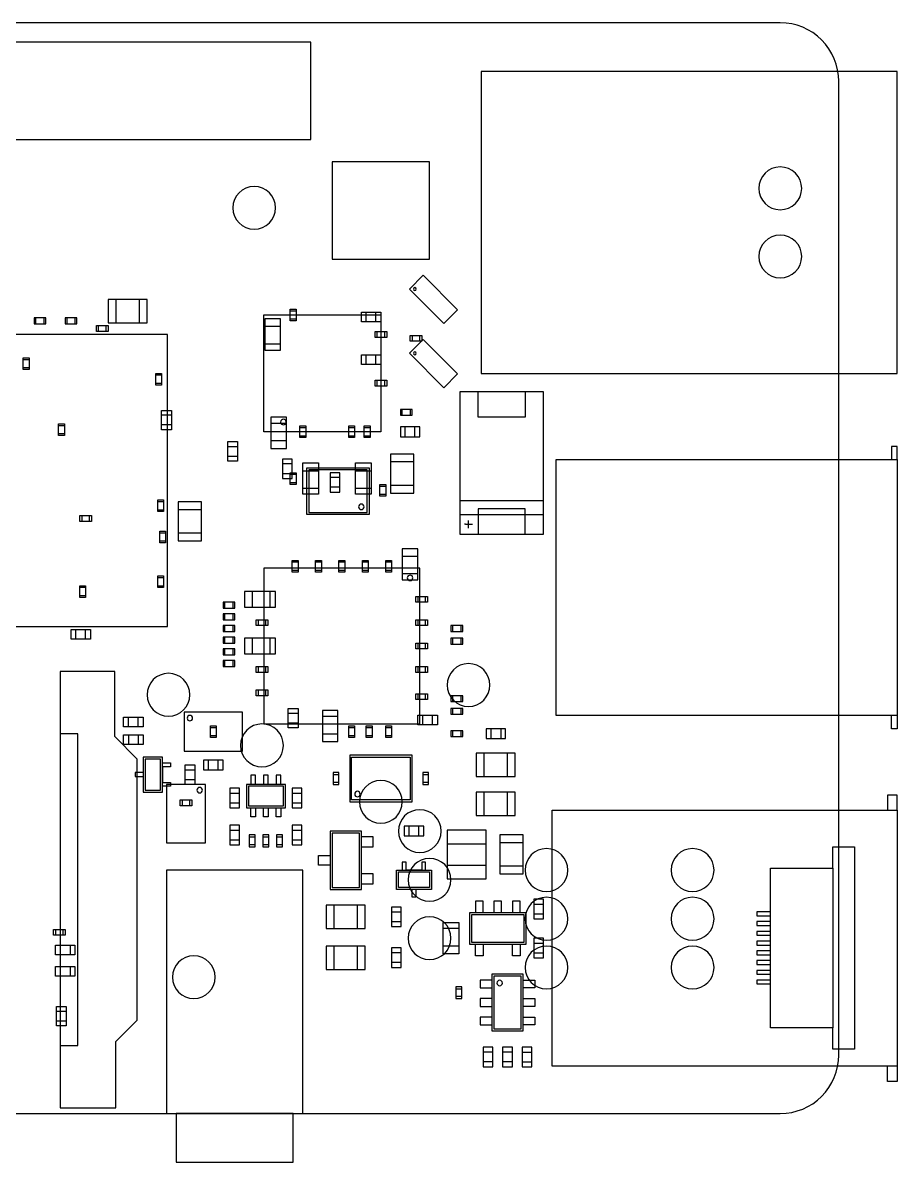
# Model space of a CAD drawing. Header units: centimetres. Extents: x 13.7 to 100.6, y 5.5 to 64.7.
# Drawn here: x 31.58 to 36.07, y 5.46 to 11.31 of the extents above; entities that cross this region are included whole.
import ezdxf

# ---------------------------------------------------------------- set-up
doc = ezdxf.new("R2010")
doc.units = ezdxf.units.CM
doc.header["$LTSCALE"] = 25.4
doc.layers.add('Electronics', color=7, linetype='Continuous', true_color=0xd2359c)

msp = doc.modelspace()

# ---------------------------------------------------------------- linework, layer by layer
at = {"layer": 'Electronics'}
for points in [[(27.5678, 5.7071), (35.4678, 5.7071, 0.414214), (35.7678, 6.0071), (35.7678, 11.0071, 0.414214), (35.4678, 11.3071), (27.5678, 11.3071, 0.414214), (27.2678, 11.0071), (27.2678, 6.0071, 0.414214)], [(33.5994, 9.9401, 1), (33.5852, 9.9401, 1)], [(33.5994, 9.6101, 1), (33.5852, 9.6101, 1)], [(32.9319, 9.2571, 1), (32.9036, 9.2571, 1)], [(33.3319, 8.8221, 1), (33.3036, 8.8221, 1)], [(33.5819, 8.4571, 1), (33.5537, 8.4571, 1)], [(33.3119, 7.3471, 1), (33.2836, 7.3471, 1)], [(34.0419, 6.3771, 1), (34.0136, 6.3771, 1)]]:
    msp.add_lwpolyline(points, format="xyb", close=True, dxfattribs=at)
for points in [[(27.9778, 10.7071), (33.0578, 10.7071), (33.0578, 11.2071), (27.9778, 11.2071), (27.9778, 10.7071)], [(36.0678, 9.5066), (36.0678, 11.0576), (33.9328, 11.0576), (33.9328, 9.5066), (36.0678, 9.5066)], [(33.1678, 10.0931), (33.6678, 10.0931), (33.6678, 10.5931), (33.1678, 10.5931), (33.1678, 10.0931)], [(33.564, 9.9401), (33.7408, 9.7633), (33.8115, 9.834), (33.6347, 10.0108), (33.564, 9.9401)], [(32.0178, 9.8871), (32.0178, 9.7671), (32.2178, 9.7671), (32.2178, 9.8871), (32.0178, 9.8871)], [(32.0578, 9.8871), (32.0578, 9.7671)], [(32.1778, 9.8871), (32.1778, 9.7671)], [(32.9828, 9.8371), (32.9828, 9.7771), (32.9528, 9.7771), (32.9528, 9.8371), (32.9828, 9.8371)], [(31.6978, 9.7921), (31.6378, 9.7921), (31.6378, 9.7621), (31.6978, 9.7621), (31.6978, 9.7921)], [(31.6478, 9.7621), (31.6478, 9.7921)], [(31.6878, 9.7921), (31.6878, 9.7621)], [(31.7978, 9.7621), (31.8578, 9.7621), (31.8578, 9.7921), (31.7978, 9.7921), (31.7978, 9.7621)], [(31.8078, 9.7621), (31.8078, 9.7921)], [(31.8478, 9.7921), (31.8478, 9.7621)], [(32.8178, 9.2071), (32.8178, 9.8071), (33.4178, 9.8071), (33.4178, 9.2071), (32.8178, 9.2071)], [(32.8228, 9.7871), (32.8228, 9.6271), (32.9028, 9.6271), (32.9028, 9.7871), (32.8228, 9.7871)], [(32.9828, 9.8271), (32.9528, 9.8271)], [(32.9528, 9.7871), (32.9828, 9.7871)], [(33.4178, 9.8221), (33.4178, 9.7721), (33.3178, 9.7721), (33.3178, 9.8221), (33.4178, 9.8221)], [(33.3428, 9.7721), (33.3428, 9.8221)], [(33.3928, 9.7721), (33.3928, 9.8221)], [(31.9578, 9.7521), (32.0178, 9.7521), (32.0178, 9.7221), (31.9578, 9.7221), (31.9578, 9.7521)], [(31.9678, 9.7521), (31.9678, 9.7221)], [(32.0078, 9.7221), (32.0078, 9.7521)], [(32.9028, 9.7471), (32.8228, 9.7471)], [(33.4478, 9.6921), (33.3878, 9.6921), (33.3878, 9.7221), (33.4478, 9.7221), (33.4478, 9.6921)], [(33.3978, 9.7221), (33.3978, 9.6921)], [(33.4378, 9.6921), (33.4378, 9.7221)], [(31.1728, 8.2071), (32.3228, 8.2071), (32.3228, 9.7071), (31.1728, 9.7071), (31.1728, 8.2071)], [(32.9028, 9.6571), (32.8228, 9.6571)], [(33.564, 9.6101), (33.7408, 9.4333), (33.8115, 9.504), (33.6347, 9.6808), (33.564, 9.6101)], [(33.6278, 9.6721), (33.5678, 9.6721), (33.5678, 9.7021), (33.6278, 9.7021), (33.6278, 9.6721)], [(33.5778, 9.7021), (33.5778, 9.6721)], [(33.6178, 9.6721), (33.6178, 9.7021)], [(33.4178, 9.6021), (33.4178, 9.5521), (33.3178, 9.5521), (33.3178, 9.6021), (33.4178, 9.6021)], [(33.3428, 9.5521), (33.3428, 9.6021)], [(33.3928, 9.5521), (33.3928, 9.6021)], [(31.6128, 9.5871), (31.6128, 9.5271), (31.5828, 9.5271), (31.5828, 9.5871), (31.6128, 9.5871)], [(31.6128, 9.5771), (31.5828, 9.5771)], [(31.5828, 9.5371), (31.6128, 9.5371)], [(32.2628, 9.4471), (32.2628, 9.5071), (32.2928, 9.5071), (32.2928, 9.4471), (32.2628, 9.4471)], [(32.2928, 9.4971), (32.2628, 9.4971)], [(32.2628, 9.4571), (32.2928, 9.4571)], [(33.4478, 9.4421), (33.3878, 9.4421), (33.3878, 9.4721), (33.4478, 9.4721), (33.4478, 9.4421)], [(33.3978, 9.4721), (33.3978, 9.4421)], [(33.4378, 9.4421), (33.4378, 9.4721)], [(34.2528, 8.6821), (34.2528, 9.4121), (33.8228, 9.4121), (33.8228, 8.6821), (34.2528, 8.6821)], [(34.1578, 9.4121), (34.1578, 9.2821), (33.9178, 9.2821), (33.9178, 9.4121)], [(32.2928, 9.3171), (32.3428, 9.3171), (32.3428, 9.2171), (32.2928, 9.2171), (32.2928, 9.3171)], [(33.5178, 9.2921), (33.5778, 9.2921), (33.5778, 9.3221), (33.5178, 9.3221), (33.5178, 9.2921)], [(33.5278, 9.2921), (33.5278, 9.3221)], [(33.5678, 9.3221), (33.5678, 9.2921)], [(31.7638, 9.1881), (31.7638, 9.2481), (31.7938, 9.2481), (31.7938, 9.1881), (31.7638, 9.1881)], [(32.3428, 9.2921), (32.2928, 9.2921)], [(32.9328, 9.1221), (32.9328, 9.2821), (32.8528, 9.2821), (32.8528, 9.1221), (32.9328, 9.1221)], [(32.8528, 9.2521), (32.9328, 9.2521)], [(31.7938, 9.2381), (31.7638, 9.2381)], [(31.7638, 9.1981), (31.7938, 9.1981)], [(32.3428, 9.2421), (32.2928, 9.2421)], [(33.0028, 9.1771), (33.0028, 9.2371), (33.0328, 9.2371), (33.0328, 9.1771), (33.0028, 9.1771)], [(33.0328, 9.2271), (33.0028, 9.2271)], [(33.0028, 9.1871), (33.0328, 9.1871)], [(33.2528, 9.1771), (33.2528, 9.2371), (33.2828, 9.2371), (33.2828, 9.1771), (33.2528, 9.1771)], [(33.2828, 9.2271), (33.2528, 9.2271)], [(33.2528, 9.1871), (33.2828, 9.1871)], [(33.3328, 9.1771), (33.3328, 9.2371), (33.3628, 9.2371), (33.3628, 9.1771), (33.3328, 9.1771)], [(33.3628, 9.2271), (33.3328, 9.2271)], [(33.3328, 9.1871), (33.3628, 9.1871)], [(33.5178, 9.2321), (33.5178, 9.1821), (33.6178, 9.1821), (33.6178, 9.2321), (33.5178, 9.2321)], [(33.5428, 9.1821), (33.5428, 9.2321)], [(33.5928, 9.1821), (33.5928, 9.2321)], [(32.6828, 9.0571), (32.6328, 9.0571), (32.6328, 9.1571), (32.6828, 9.1571), (32.6828, 9.0571)], [(32.6328, 9.1321), (32.6828, 9.1321)], [(32.8528, 9.1621), (32.9328, 9.1621)], [(36.0678, 9.0641), (36.0678, 7.7501), (34.3178, 7.7501), (34.3178, 9.0641), (36.0678, 9.0641), (36.0678, 9.1321), (36.0378, 9.1321), (36.0378, 9.0641)], [(32.6328, 9.0821), (32.6828, 9.0821)], [(33.5878, 9.0921), (33.4678, 9.0921), (33.4678, 8.8921), (33.5878, 8.8921), (33.5878, 9.0921)], [(32.9128, 8.9671), (32.9628, 8.9671), (32.9628, 9.0671), (32.9128, 9.0671), (32.9128, 8.9671)], [(32.9628, 9.0421), (32.9128, 9.0421)], [(33.0978, 9.0471), (33.0978, 8.8871), (33.0178, 8.8871), (33.0178, 9.0471), (33.0978, 9.0471)], [(33.3578, 9.0221), (33.3578, 8.7821), (33.0378, 8.7821), (33.0378, 9.0221), (33.3578, 9.0221), (33.3578, 9.0121)], [(33.3478, 9.0121), (33.0478, 9.0121), (33.0478, 8.7921), (33.3478, 8.7921), (33.3478, 9.0121)], [(33.3678, 9.0471), (33.3678, 8.8871), (33.2878, 8.8871), (33.2878, 9.0471), (33.3678, 9.0471)], [(33.5878, 9.0521), (33.4678, 9.0521)], [(32.9628, 8.9921), (32.9128, 8.9921)], [(32.9828, 8.9971), (32.9828, 8.9371), (32.9528, 8.9371), (32.9528, 8.9971), (32.9828, 8.9971)], [(32.9828, 8.9871), (32.9528, 8.9871)], [(33.0178, 9.0071), (33.0978, 9.0071)], [(33.1578, 8.8971), (33.2078, 8.8971), (33.2078, 8.9971), (33.1578, 8.9971), (33.1578, 8.8971)], [(33.2078, 8.9721), (33.1578, 8.9721)], [(33.2878, 9.0071), (33.3678, 9.0071)], [(32.9528, 8.9471), (32.9828, 8.9471)], [(33.0178, 8.9171), (33.0978, 8.9171)], [(33.2078, 8.9221), (33.1578, 8.9221)], [(33.2878, 8.9171), (33.3678, 8.9171)], [(33.4128, 8.8771), (33.4128, 8.9371), (33.4428, 8.9371), (33.4428, 8.8771), (33.4128, 8.8771)], [(33.4428, 8.9271), (33.4128, 8.9271)], [(33.5878, 8.9321), (33.4678, 8.9321)], [(32.3028, 8.8571), (32.3028, 8.7971), (32.2728, 8.7971), (32.2728, 8.8571), (32.3028, 8.8571)], [(32.3028, 8.8471), (32.2728, 8.8471)], [(32.4978, 8.8471), (32.3778, 8.8471), (32.3778, 8.6471), (32.4978, 8.6471), (32.4978, 8.8471)], [(33.4128, 8.8871), (33.4428, 8.8871)], [(31.8728, 8.7771), (31.9328, 8.7771), (31.9328, 8.7471), (31.8728, 8.7471), (31.8728, 8.7771)], [(31.8828, 8.7771), (31.8828, 8.7471)], [(31.9228, 8.7471), (31.9228, 8.7771)], [(32.2728, 8.8071), (32.3028, 8.8071)], [(32.4978, 8.8071), (32.3778, 8.8071)], [(34.1578, 8.6821), (34.1578, 8.8121), (33.9178, 8.8121), (33.9178, 8.6821)], [(33.8528, 8.7321), (33.8478, 8.7321)], [(33.8528, 8.7321), (33.8878, 8.7321)], [(33.8678, 8.7121), (33.8678, 8.7521)], [(32.2828, 8.6371), (32.2828, 8.6971), (32.3128, 8.6971), (32.3128, 8.6371), (32.2828, 8.6371)], [(32.3128, 8.6871), (32.2828, 8.6871)], [(32.4978, 8.6871), (32.3778, 8.6871)], [(32.2828, 8.6471), (32.3128, 8.6471)], [(33.5278, 8.6071), (33.5278, 8.4471), (33.6078, 8.4471), (33.6078, 8.6071), (33.5278, 8.6071)], [(32.9928, 8.5471), (32.9928, 8.4871), (32.9628, 8.4871), (32.9628, 8.5471), (32.9928, 8.5471)], [(33.1128, 8.5471), (33.1128, 8.4871), (33.0828, 8.4871), (33.0828, 8.5471), (33.1128, 8.5471)], [(33.2328, 8.5471), (33.2328, 8.4871), (33.2028, 8.4871), (33.2028, 8.5471), (33.2328, 8.5471)], [(33.3528, 8.5471), (33.3528, 8.4871), (33.3228, 8.4871), (33.3228, 8.5471), (33.3528, 8.5471)], [(33.4728, 8.5471), (33.4728, 8.4871), (33.4428, 8.4871), (33.4428, 8.5471), (33.4728, 8.5471)], [(33.6078, 8.5671), (33.5278, 8.5671)], [(33.6178, 8.5071), (32.8178, 8.5071), (32.8178, 7.7071), (33.6178, 7.7071), (33.6178, 8.5071)], [(32.9928, 8.5371), (32.9628, 8.5371)], [(32.9628, 8.4971), (32.9928, 8.4971)], [(33.1128, 8.5371), (33.0828, 8.5371)], [(33.0828, 8.4971), (33.1128, 8.4971)], [(33.2328, 8.5371), (33.2028, 8.5371)], [(33.2028, 8.4971), (33.2328, 8.4971)], [(33.3528, 8.5371), (33.3228, 8.5371)], [(33.3228, 8.4971), (33.3528, 8.4971)], [(33.4728, 8.5371), (33.4428, 8.5371)], [(33.4428, 8.4971), (33.4728, 8.4971)], [(32.3028, 8.4671), (32.3028, 8.4071), (32.2728, 8.4071), (32.2728, 8.4671), (32.3028, 8.4671)], [(32.3028, 8.4571), (32.2728, 8.4571)], [(33.6078, 8.4771), (33.5278, 8.4771)], [(31.8728, 8.3571), (31.8728, 8.4171), (31.9028, 8.4171), (31.9028, 8.3571), (31.8728, 8.3571)], [(31.9028, 8.4071), (31.8728, 8.4071)], [(31.8728, 8.3671), (31.9028, 8.3671)], [(32.2728, 8.4171), (32.3028, 8.4171)], [(32.7178, 8.3071), (32.8778, 8.3071), (32.8778, 8.3871), (32.7178, 8.3871), (32.7178, 8.3071)], [(32.7578, 8.3871), (32.7578, 8.3071)], [(32.8478, 8.3871), (32.8478, 8.3071)], [(32.6078, 8.3021), (32.6678, 8.3021), (32.6678, 8.3321), (32.6078, 8.3321), (32.6078, 8.3021)], [(32.6178, 8.3021), (32.6178, 8.3321)], [(32.6578, 8.3321), (32.6578, 8.3021)], [(33.6578, 8.3321), (33.5978, 8.3321), (33.5978, 8.3621), (33.6578, 8.3621), (33.6578, 8.3321)], [(33.6078, 8.3621), (33.6078, 8.3321)], [(33.6478, 8.3321), (33.6478, 8.3621)], [(32.6078, 8.2421), (32.6678, 8.2421), (32.6678, 8.2721), (32.6078, 8.2721), (32.6078, 8.2421)], [(32.6178, 8.2421), (32.6178, 8.2721)], [(32.6578, 8.2721), (32.6578, 8.2421)], [(31.9278, 8.1921), (31.9278, 8.1421), (31.8278, 8.1421), (31.8278, 8.1921), (31.9278, 8.1921)], [(31.8528, 8.1421), (31.8528, 8.1921)], [(31.9028, 8.1421), (31.9028, 8.1921)], [(32.6078, 8.1821), (32.6678, 8.1821), (32.6678, 8.2121), (32.6078, 8.2121), (32.6078, 8.1821)], [(32.6178, 8.1821), (32.6178, 8.2121)], [(32.6578, 8.2121), (32.6578, 8.1821)], [(32.7778, 8.2421), (32.8378, 8.2421), (32.8378, 8.2121), (32.7778, 8.2121), (32.7778, 8.2421)], [(32.7878, 8.2421), (32.7878, 8.2121)], [(32.8278, 8.2121), (32.8278, 8.2421)], [(33.6578, 8.2121), (33.5978, 8.2121), (33.5978, 8.2421), (33.6578, 8.2421), (33.6578, 8.2121)], [(33.6078, 8.2421), (33.6078, 8.2121)], [(33.6478, 8.2121), (33.6478, 8.2421)], [(33.8378, 8.2121), (33.7778, 8.2121), (33.7778, 8.1821), (33.8378, 8.1821), (33.8378, 8.2121)], [(33.7878, 8.1821), (33.7878, 8.2121)], [(33.8278, 8.2121), (33.8278, 8.1821)], [(32.6078, 8.1221), (32.6678, 8.1221), (32.6678, 8.1521), (32.6078, 8.1521), (32.6078, 8.1221)], [(32.6178, 8.1221), (32.6178, 8.1521)], [(32.6578, 8.1521), (32.6578, 8.1221)], [(32.7178, 8.0671), (32.8778, 8.0671), (32.8778, 8.1471), (32.7178, 8.1471), (32.7178, 8.0671)], [(32.7578, 8.1471), (32.7578, 8.0671)], [(32.8478, 8.1471), (32.8478, 8.0671)], [(33.8378, 8.1471), (33.7778, 8.1471), (33.7778, 8.1171), (33.8378, 8.1171), (33.8378, 8.1471)], [(33.7878, 8.1171), (33.7878, 8.1471)], [(33.8278, 8.1471), (33.8278, 8.1171)], [(32.6078, 8.0621), (32.6678, 8.0621), (32.6678, 8.0921), (32.6078, 8.0921), (32.6078, 8.0621)], [(32.6178, 8.0621), (32.6178, 8.0921)], [(32.6578, 8.0921), (32.6578, 8.0621)], [(33.6578, 8.0921), (33.5978, 8.0921), (33.5978, 8.1221), (33.6578, 8.1221), (33.6578, 8.0921)], [(33.6078, 8.1221), (33.6078, 8.0921)], [(33.6478, 8.0921), (33.6478, 8.1221)], [(32.6078, 8.0021), (32.6678, 8.0021), (32.6678, 8.0321), (32.6078, 8.0321), (32.6078, 8.0021)], [(32.6178, 8.0021), (32.6178, 8.0321)], [(32.6578, 8.0321), (32.6578, 8.0021)], [(31.7728, 5.7371), (32.0578, 5.7371), (32.0578, 6.0771), (32.1678, 6.1871), (32.1678, 7.5271), (32.0528, 7.6421), (32.0528, 7.9771), (31.7728, 7.9771), (31.7728, 5.7371)], [(32.7778, 8.0021), (32.8378, 8.0021), (32.8378, 7.9721), (32.7778, 7.9721), (32.7778, 8.0021)], [(32.7878, 8.0021), (32.7878, 7.9721)], [(32.8278, 7.9721), (32.8278, 8.0021)], [(33.6578, 7.9721), (33.5978, 7.9721), (33.5978, 8.0021), (33.6578, 8.0021), (33.6578, 7.9721)], [(33.6078, 8.0021), (33.6078, 7.9721)], [(33.6478, 7.9721), (33.6478, 8.0021)], [(32.7778, 7.8821), (32.8378, 7.8821), (32.8378, 7.8521), (32.7778, 7.8521), (32.7778, 7.8821)], [(32.7878, 7.8821), (32.7878, 7.8521)], [(32.8278, 7.8521), (32.8278, 7.8821)], [(33.6578, 7.8321), (33.5978, 7.8321), (33.5978, 7.8621), (33.6578, 7.8621), (33.6578, 7.8321)], [(33.6078, 7.8621), (33.6078, 7.8321)], [(33.6478, 7.8321), (33.6478, 7.8621)], [(33.8378, 7.8521), (33.7778, 7.8521), (33.7778, 7.8221), (33.8378, 7.8221), (33.8378, 7.8521)], [(33.7878, 7.8221), (33.7878, 7.8521)], [(33.8278, 7.8521), (33.8278, 7.8221)], [(32.9928, 7.6871), (32.9428, 7.6871), (32.9428, 7.7871), (32.9928, 7.7871), (32.9928, 7.6871)], [(33.8378, 7.7871), (33.7778, 7.7871), (33.7778, 7.7571), (33.8378, 7.7571), (33.8378, 7.7871)], [(33.7878, 7.7571), (33.7878, 7.7871)], [(33.8278, 7.7871), (33.8278, 7.7571)], [(32.1978, 7.7421), (32.1978, 7.6921), (32.0978, 7.6921), (32.0978, 7.7421), (32.1978, 7.7421)], [(32.1228, 7.6921), (32.1228, 7.7421)], [(32.1728, 7.6921), (32.1728, 7.7421)], [(32.4078, 7.5671), (32.7078, 7.5671), (32.7078, 7.7671), (32.4078, 7.7671), (32.4078, 7.5671)], [(32.9428, 7.7621), (32.9928, 7.7621)], [(33.1978, 7.6171), (33.1978, 7.7771), (33.1178, 7.7771), (33.1178, 7.6171), (33.1978, 7.6171)], [(33.1178, 7.7471), (33.1978, 7.7471)], [(33.7078, 7.7521), (33.7078, 7.7021), (33.6078, 7.7021), (33.6078, 7.7521), (33.7078, 7.7521)], [(33.6328, 7.7021), (33.6328, 7.7521)], [(33.6828, 7.7021), (33.6828, 7.7521)], [(36.0678, 7.7501), (36.0678, 7.6821), (36.0378, 7.6821), (36.0378, 7.7501)], [(32.5728, 7.6971), (32.5728, 7.6371), (32.5428, 7.6371), (32.5428, 7.6971), (32.5728, 7.6971)], [(32.5728, 7.6871), (32.5428, 7.6871)], [(32.9428, 7.7121), (32.9928, 7.7121)], [(33.2528, 7.6371), (33.2528, 7.6971), (33.2828, 7.6971), (33.2828, 7.6371), (33.2528, 7.6371)], [(33.2828, 7.6871), (33.2528, 7.6871)], [(33.3428, 7.6371), (33.3428, 7.6971), (33.3728, 7.6971), (33.3728, 7.6371), (33.3428, 7.6371)], [(33.3728, 7.6871), (33.3428, 7.6871)], [(33.4428, 7.6371), (33.4428, 7.6971), (33.4728, 7.6971), (33.4728, 7.6371), (33.4428, 7.6371)], [(33.4728, 7.6871), (33.4428, 7.6871)], [(33.7778, 7.6421), (33.8378, 7.6421), (33.8378, 7.6721), (33.7778, 7.6721), (33.7778, 7.6421)], [(33.7878, 7.6421), (33.7878, 7.6721)], [(33.8278, 7.6721), (33.8278, 7.6421)], [(34.0578, 7.6321), (34.0578, 7.6821), (33.9578, 7.6821), (33.9578, 7.6321), (34.0578, 7.6321)], [(33.9828, 7.6821), (33.9828, 7.6321)], [(34.0328, 7.6821), (34.0328, 7.6321)], [(31.7728, 6.0571), (31.8628, 6.0571), (31.8628, 7.6571), (31.7728, 7.6571)], [(32.0978, 7.6021), (32.0978, 7.6521), (32.1978, 7.6521), (32.1978, 7.6021), (32.0978, 7.6021)], [(32.1228, 7.6521), (32.1228, 7.6021)], [(32.1728, 7.6521), (32.1728, 7.6021)], [(32.5428, 7.6471), (32.5728, 7.6471)], [(33.1178, 7.6571), (33.1978, 7.6571)], [(33.2528, 7.6471), (33.2828, 7.6471)], [(33.3428, 7.6471), (33.3728, 7.6471)], [(33.4428, 7.6471), (33.4728, 7.6471)], [(33.2578, 7.5471), (33.2578, 7.3071), (33.5778, 7.3071), (33.5778, 7.5471), (33.2578, 7.5471), (33.2578, 7.5371)], [(34.1078, 7.4371), (34.1078, 7.5571), (33.9078, 7.5571), (33.9078, 7.4371), (34.1078, 7.4371)], [(33.9478, 7.4371), (33.9478, 7.5571)], [(34.0678, 7.4371), (34.0678, 7.5571)], [(32.2978, 7.5371), (32.1978, 7.5371), (32.1978, 7.3571), (32.2978, 7.3571), (32.2978, 7.5371)], [(32.2878, 7.5271), (32.2078, 7.5271), (32.2078, 7.3671), (32.2878, 7.3671), (32.2878, 7.5271)], [(32.2978, 7.5071), (32.3378, 7.5071), (32.3378, 7.4871), (32.2978, 7.4871), (32.2978, 7.4071), (32.3378, 7.4071), (32.3378, 7.3871), (32.2978, 7.3871)], [(32.4628, 7.3971), (32.4128, 7.3971), (32.4128, 7.4971), (32.4628, 7.4971), (32.4628, 7.3971)], [(32.5078, 7.5221), (32.5078, 7.4721), (32.6078, 7.4721), (32.6078, 7.5221), (32.5078, 7.5221)], [(32.5328, 7.4721), (32.5328, 7.5221)], [(32.5828, 7.4721), (32.5828, 7.5221)], [(33.2678, 7.5371), (33.5678, 7.5371), (33.5678, 7.3171), (33.2678, 7.3171), (33.2678, 7.5371)], [(32.1978, 7.4571), (32.1578, 7.4571), (32.1578, 7.4371), (32.1978, 7.4371)], [(32.4128, 7.4721), (32.4628, 7.4721)], [(32.7753, 7.3971), (32.7753, 7.4446), (32.7503, 7.4446), (32.7503, 7.3971)], [(32.8403, 7.3971), (32.8403, 7.4446), (32.8153, 7.4446), (32.8153, 7.3971)], [(32.9053, 7.3971), (32.9053, 7.4446), (32.8803, 7.4446), (32.8803, 7.3971)], [(33.2028, 7.3971), (33.2028, 7.4571), (33.1728, 7.4571), (33.1728, 7.3971), (33.2028, 7.3971)], [(33.1728, 7.4471), (33.2028, 7.4471)], [(33.6328, 7.4571), (33.6328, 7.3971), (33.6628, 7.3971), (33.6628, 7.4571), (33.6328, 7.4571)], [(33.6328, 7.4471), (33.6628, 7.4471)], [(32.3178, 7.3971), (32.3178, 7.0971), (32.5178, 7.0971), (32.5178, 7.3971), (32.3178, 7.3971)], [(32.4128, 7.4221), (32.4628, 7.4221)], [(32.6928, 7.3771), (32.6428, 7.3771), (32.6428, 7.2771), (32.6928, 7.2771), (32.6928, 7.3771)], [(32.9278, 7.3971), (32.7278, 7.3971), (32.7278, 7.2771), (32.9278, 7.2771), (32.9278, 7.3971)], [(32.9178, 7.3871), (32.7378, 7.3871), (32.7378, 7.2871), (32.9178, 7.2871), (32.9178, 7.3871)], [(33.0128, 7.3771), (32.9628, 7.3771), (32.9628, 7.2771), (33.0128, 7.2771), (33.0128, 7.3771)], [(33.2028, 7.4071), (33.1728, 7.4071)], [(33.6628, 7.4071), (33.6328, 7.4071)], [(32.4478, 7.2871), (32.3878, 7.2871), (32.3878, 7.3171), (32.4478, 7.3171), (32.4478, 7.2871)], [(32.3978, 7.3171), (32.3978, 7.2871)], [(32.4378, 7.2871), (32.4378, 7.3171)], [(32.6428, 7.3521), (32.6928, 7.3521)], [(32.9628, 7.3521), (33.0128, 7.3521)], [(34.1078, 7.2371), (34.1078, 7.3571), (33.9078, 7.3571), (33.9078, 7.2371), (34.1078, 7.2371)], [(33.9478, 7.2371), (33.9478, 7.3571)], [(34.0678, 7.2371), (34.0678, 7.3571)], [(36.0678, 7.2641), (36.0678, 7.3421), (36.0178, 7.3421), (36.0178, 7.2641)], [(32.6428, 7.3021), (32.6928, 7.3021)], [(32.7753, 7.2771), (32.7753, 7.2296), (32.7503, 7.2296)], [(32.7503, 7.2296), (32.7503, 7.2771)], [(32.8403, 7.2771), (32.8403, 7.2296), (32.8153, 7.2296)], [(32.8153, 7.2296), (32.8153, 7.2771)], [(32.8803, 7.2296), (32.8803, 7.2771)], [(32.9053, 7.2771), (32.9053, 7.2296), (32.8803, 7.2296)], [(32.9628, 7.3021), (33.0128, 7.3021)], [(36.0678, 5.9501), (34.2978, 5.9501), (34.2978, 7.2641), (36.0678, 7.2641), (36.0678, 5.8721), (36.0178, 5.8721), (36.0178, 5.9501)], [(32.6928, 7.1871), (32.6428, 7.1871), (32.6428, 7.0871), (32.6928, 7.0871), (32.6928, 7.1871)], [(32.6428, 7.1621), (32.6928, 7.1621)], [(32.7428, 7.1371), (32.7428, 7.0771), (32.7728, 7.0771), (32.7728, 7.1371), (32.7428, 7.1371)], [(32.8128, 7.1371), (32.8128, 7.0771), (32.8428, 7.0771), (32.8428, 7.1371), (32.8128, 7.1371)], [(32.8828, 7.1371), (32.8828, 7.0771), (32.9128, 7.0771), (32.9128, 7.1371), (32.8828, 7.1371)], [(33.0128, 7.1871), (32.9628, 7.1871), (32.9628, 7.0871), (33.0128, 7.0871), (33.0128, 7.1871)], [(32.9628, 7.1621), (33.0128, 7.1621)], [(33.3178, 6.8571), (33.3178, 7.1571), (33.1578, 7.1571), (33.1578, 6.8571), (33.3178, 6.8571)], [(33.3078, 6.8671), (33.3078, 7.1471), (33.1678, 7.1471), (33.1678, 6.8671), (33.3078, 6.8671)], [(33.5378, 7.1821), (33.5378, 7.1321), (33.6378, 7.1321), (33.6378, 7.1821), (33.5378, 7.1821)], [(33.5628, 7.1321), (33.5628, 7.1821)], [(33.6128, 7.1321), (33.6128, 7.1821)], [(33.9578, 6.9121), (33.9578, 7.1621), (33.7578, 7.1621), (33.7578, 6.9121), (33.9578, 6.9121)], [(34.1478, 7.1371), (34.0278, 7.1371), (34.0278, 6.9371), (34.1478, 6.9371), (34.1478, 7.1371)], [(32.6428, 7.1121), (32.6928, 7.1121)], [(32.7428, 7.1271), (32.7728, 7.1271)], [(32.7728, 7.0871), (32.7428, 7.0871)], [(32.8128, 7.1271), (32.8428, 7.1271)], [(32.8428, 7.0871), (32.8128, 7.0871)], [(32.8828, 7.1271), (32.9128, 7.1271)], [(32.9128, 7.0871), (32.8828, 7.0871)], [(32.9628, 7.1121), (33.0128, 7.1121)], [(33.3178, 7.0771), (33.3778, 7.0771), (33.3778, 7.1271), (33.3178, 7.1271)], [(33.7578, 7.0921), (33.9578, 7.0921)], [(34.1478, 7.0971), (34.0278, 7.0971)], [(33.1578, 6.9821), (33.0978, 6.9821), (33.0978, 7.0321), (33.1578, 7.0321)], [(35.8478, 7.0771), (35.8478, 6.0371), (35.7378, 6.0371), (35.7378, 6.1471), (35.4178, 6.1471), (35.4178, 6.9671), (35.7378, 6.9671), (35.7378, 7.0771), (35.8478, 7.0771)], [(33.6478, 6.9571), (33.6478, 6.9971), (33.6278, 6.9971), (33.6278, 6.9571), (33.5478, 6.9571), (33.5478, 6.9971), (33.5278, 6.9971), (33.5278, 6.9571)], [(33.7578, 6.9821), (33.9578, 6.9821)], [(34.1478, 6.9771), (34.0278, 6.9771)], [(35.7378, 6.9671), (35.7378, 6.1471)], [(32.3178, 5.7071), (33.0178, 5.7071), (33.0178, 6.9571), (32.3178, 6.9571), (32.3178, 5.7071)], [(33.3178, 6.8871), (33.3778, 6.8871), (33.3778, 6.9371), (33.3178, 6.9371)], [(33.6778, 6.9571), (33.6778, 6.8571), (33.4978, 6.8571), (33.4978, 6.9571), (33.6778, 6.9571)], [(33.6678, 6.9471), (33.6678, 6.8671), (33.5078, 6.8671), (33.5078, 6.9471), (33.6678, 6.9471)], [(33.5978, 6.8571), (33.5978, 6.8171), (33.5778, 6.8171), (33.5778, 6.8571)], [(33.9428, 6.7371), (33.9428, 6.7971), (33.9028, 6.7971), (33.9028, 6.7371)], [(34.0378, 6.7371), (34.0378, 6.7971), (33.9978, 6.7971), (33.9978, 6.7371)], [(34.1328, 6.7371), (34.1328, 6.7971), (34.0928, 6.7971), (34.0928, 6.7371)], [(34.2528, 6.8071), (34.2028, 6.8071), (34.2028, 6.7071), (34.2528, 6.7071), (34.2528, 6.8071)], [(33.3378, 6.6571), (33.3378, 6.7771), (33.1378, 6.7771), (33.1378, 6.6571), (33.3378, 6.6571)], [(33.1778, 6.6571), (33.1778, 6.7771)], [(33.2978, 6.6571), (33.2978, 6.7771)], [(33.5228, 6.7671), (33.4728, 6.7671), (33.4728, 6.6671), (33.5228, 6.6671), (33.5228, 6.7671)], [(33.4728, 6.7421), (33.5228, 6.7421)], [(34.1628, 6.7371), (33.8728, 6.7371), (33.8728, 6.5771), (34.1628, 6.5771), (34.1628, 6.7371)], [(34.2028, 6.7821), (34.2528, 6.7821)], [(34.2028, 6.7321), (34.2528, 6.7321)], [(35.4178, 6.7421), (35.3478, 6.7421), (35.3478, 6.7221), (35.4178, 6.7221)], [(33.4728, 6.6921), (33.5228, 6.6921)], [(33.7378, 6.5271), (33.7378, 6.6871), (33.8178, 6.6871), (33.8178, 6.5271), (33.7378, 6.5271)], [(34.1528, 6.7271), (33.8828, 6.7271), (33.8828, 6.5871), (34.1528, 6.5871), (34.1528, 6.7271)], [(35.4178, 6.6921), (35.3478, 6.6921), (35.3478, 6.6721), (35.4178, 6.6721)], [(31.7978, 6.6221), (31.7378, 6.6221), (31.7378, 6.6521), (31.7978, 6.6521), (31.7978, 6.6221)], [(31.7478, 6.6521), (31.7478, 6.6221)], [(31.7878, 6.6221), (31.7878, 6.6521)], [(33.8178, 6.6571), (33.7378, 6.6571)], [(35.4178, 6.6421), (35.3478, 6.6421), (35.3478, 6.6221), (35.4178, 6.6221)], [(31.7478, 6.5221), (31.7478, 6.5721), (31.8478, 6.5721), (31.8478, 6.5221), (31.7478, 6.5221)], [(31.7728, 6.5721), (31.7728, 6.5221)], [(31.8228, 6.5721), (31.8228, 6.5221)], [(33.3378, 6.4471), (33.3378, 6.5671), (33.1378, 6.5671), (33.1378, 6.4471), (33.3378, 6.4471)], [(33.1778, 6.4471), (33.1778, 6.5671)], [(33.2978, 6.4471), (33.2978, 6.5671)], [(33.4728, 6.4571), (33.5228, 6.4571), (33.5228, 6.5571), (33.4728, 6.5571), (33.4728, 6.4571)], [(33.8178, 6.5671), (33.7378, 6.5671)], [(33.9428, 6.5771), (33.9428, 6.5171), (33.9028, 6.5171), (33.9028, 6.5771)], [(34.1328, 6.5771), (34.1328, 6.5171), (34.0928, 6.5171), (34.0928, 6.5771)], [(34.2528, 6.6071), (34.2028, 6.6071), (34.2028, 6.5071), (34.2528, 6.5071), (34.2528, 6.6071)], [(34.2028, 6.5821), (34.2528, 6.5821)], [(35.4178, 6.5921), (35.3478, 6.5921), (35.3478, 6.5721), (35.4178, 6.5721)], [(33.5228, 6.5321), (33.4728, 6.5321)], [(34.2028, 6.5321), (34.2528, 6.5321)], [(35.4178, 6.5421), (35.3478, 6.5421), (35.3478, 6.5221), (35.4178, 6.5221)], [(31.7478, 6.4121), (31.7478, 6.4621), (31.8478, 6.4621), (31.8478, 6.4121), (31.7478, 6.4121)], [(31.7728, 6.4621), (31.7728, 6.4121)], [(31.8228, 6.4621), (31.8228, 6.4121)], [(33.5228, 6.4821), (33.4728, 6.4821)], [(35.4178, 6.4921), (35.3478, 6.4921), (35.3478, 6.4721), (35.4178, 6.4721)], [(35.4178, 6.4421), (35.3478, 6.4421), (35.3478, 6.4221), (35.4178, 6.4221)], [(33.9878, 6.3921), (33.9278, 6.3921), (33.9278, 6.3521), (33.9878, 6.3521)], [(33.9878, 6.4221), (33.9878, 6.1321), (34.1478, 6.1321), (34.1478, 6.4221), (33.9878, 6.4221)], [(33.9978, 6.4121), (33.9978, 6.1421), (34.1378, 6.1421), (34.1378, 6.4121), (33.9978, 6.4121)], [(34.1478, 6.3921), (34.2078, 6.3921), (34.2078, 6.3521), (34.1478, 6.3521)], [(35.4178, 6.3921), (35.3478, 6.3921), (35.3478, 6.3721), (35.4178, 6.3721)], [(33.8028, 6.3571), (33.8028, 6.2971), (33.8328, 6.2971), (33.8328, 6.3571), (33.8028, 6.3571)], [(33.8028, 6.3471), (33.8328, 6.3471)], [(33.8328, 6.3071), (33.8028, 6.3071)], [(33.9878, 6.2971), (33.9278, 6.2971), (33.9278, 6.2571), (33.9878, 6.2571)], [(34.1478, 6.2971), (34.2078, 6.2971), (34.2078, 6.2571), (34.1478, 6.2571)], [(31.8028, 6.1571), (31.7528, 6.1571), (31.7528, 6.2571), (31.8028, 6.2571), (31.8028, 6.1571)], [(31.7528, 6.2321), (31.8028, 6.2321)], [(33.9878, 6.2021), (33.9278, 6.2021), (33.9278, 6.1621), (33.9878, 6.1621)], [(34.1478, 6.2021), (34.2078, 6.2021), (34.2078, 6.1621), (34.1478, 6.1621)], [(31.7528, 6.1821), (31.8028, 6.1821)], [(33.9428, 5.9471), (33.9928, 5.9471), (33.9928, 6.0471), (33.9428, 6.0471), (33.9428, 5.9471)], [(34.0428, 5.9471), (34.0928, 5.9471), (34.0928, 6.0471), (34.0428, 6.0471), (34.0428, 5.9471)], [(34.1928, 6.0471), (34.1428, 6.0471), (34.1428, 5.9471), (34.1928, 5.9471), (34.1928, 6.0471)], [(33.9928, 6.0221), (33.9428, 6.0221)], [(33.9928, 5.9721), (33.9428, 5.9721)], [(34.0928, 6.0221), (34.0428, 6.0221)], [(34.0928, 5.9721), (34.0428, 5.9721)], [(34.1428, 6.0221), (34.1928, 6.0221)], [(34.1428, 5.9721), (34.1928, 5.9721)], [(32.3678, 5.4571), (32.9678, 5.4571), (32.9678, 5.7071), (32.3678, 5.7071), (32.3678, 5.4571)]]:
    msp.add_lwpolyline(points, dxfattribs=at)
for points in [[(35.5778, 10.4571, 1), (35.3578, 10.4571, 1), (35.5778, 10.4571, 1)], [(32.8778, 10.3571, 1), (32.6578, 10.3571, 1), (32.8778, 10.3571, 1)], [(35.5778, 10.1071, 1), (35.3578, 10.1071, 1), (35.5778, 10.1071, 1)], [(33.9778, 7.9071, 1), (33.7578, 7.9071, 1), (33.9778, 7.9071, 1)], [(32.4378, 7.8571, 1), (32.2178, 7.8571, 1), (32.4378, 7.8571, 1)], [(32.4519, 7.7371, 1), (32.4236, 7.7371, 1), (32.4519, 7.7371, 1)], [(32.9178, 7.5971, 1), (32.6978, 7.5971, 1), (32.9178, 7.5971, 1)], [(32.5019, 7.3671, 1), (32.4736, 7.3671, 1), (32.5019, 7.3671, 1)], [(33.5278, 7.3071, 1), (33.3078, 7.3071, 1), (33.5278, 7.3071, 1)], [(33.7278, 7.1571, 1), (33.5078, 7.1571, 1), (33.7278, 7.1571, 1)], [(34.3778, 6.9571, 1), (34.1578, 6.9571, 1), (34.3778, 6.9571, 1)], [(35.1278, 6.9571, 1), (34.9078, 6.9571, 1), (35.1278, 6.9571, 1)], [(33.7778, 6.9071, 1), (33.5578, 6.9071, 1), (33.7778, 6.9071, 1)], [(34.3778, 6.7071, 1), (34.1578, 6.7071, 1), (34.3778, 6.7071, 1)], [(35.1278, 6.7071, 1), (34.9078, 6.7071, 1), (35.1278, 6.7071, 1)], [(33.7778, 6.6071, 1), (33.5578, 6.6071, 1), (33.7778, 6.6071, 1)], [(34.3778, 6.4571, 1), (34.1578, 6.4571, 1), (34.3778, 6.4571, 1)], [(35.1278, 6.4571, 1), (34.9078, 6.4571, 1), (35.1278, 6.4571, 1)], [(32.5678, 6.4071, 1), (32.3478, 6.4071, 1), (32.5678, 6.4071, 1)]]:
    msp.add_lwpolyline(points, format="xyb", dxfattribs=at)
msp.add_lwpolyline([(33.8228, 8.7821), (34.2528, 8.7821), (34.2528, 8.8521), (33.8228, 8.8521)], close=True, dxfattribs=at)

doc.saveas('drawing.dxf')
